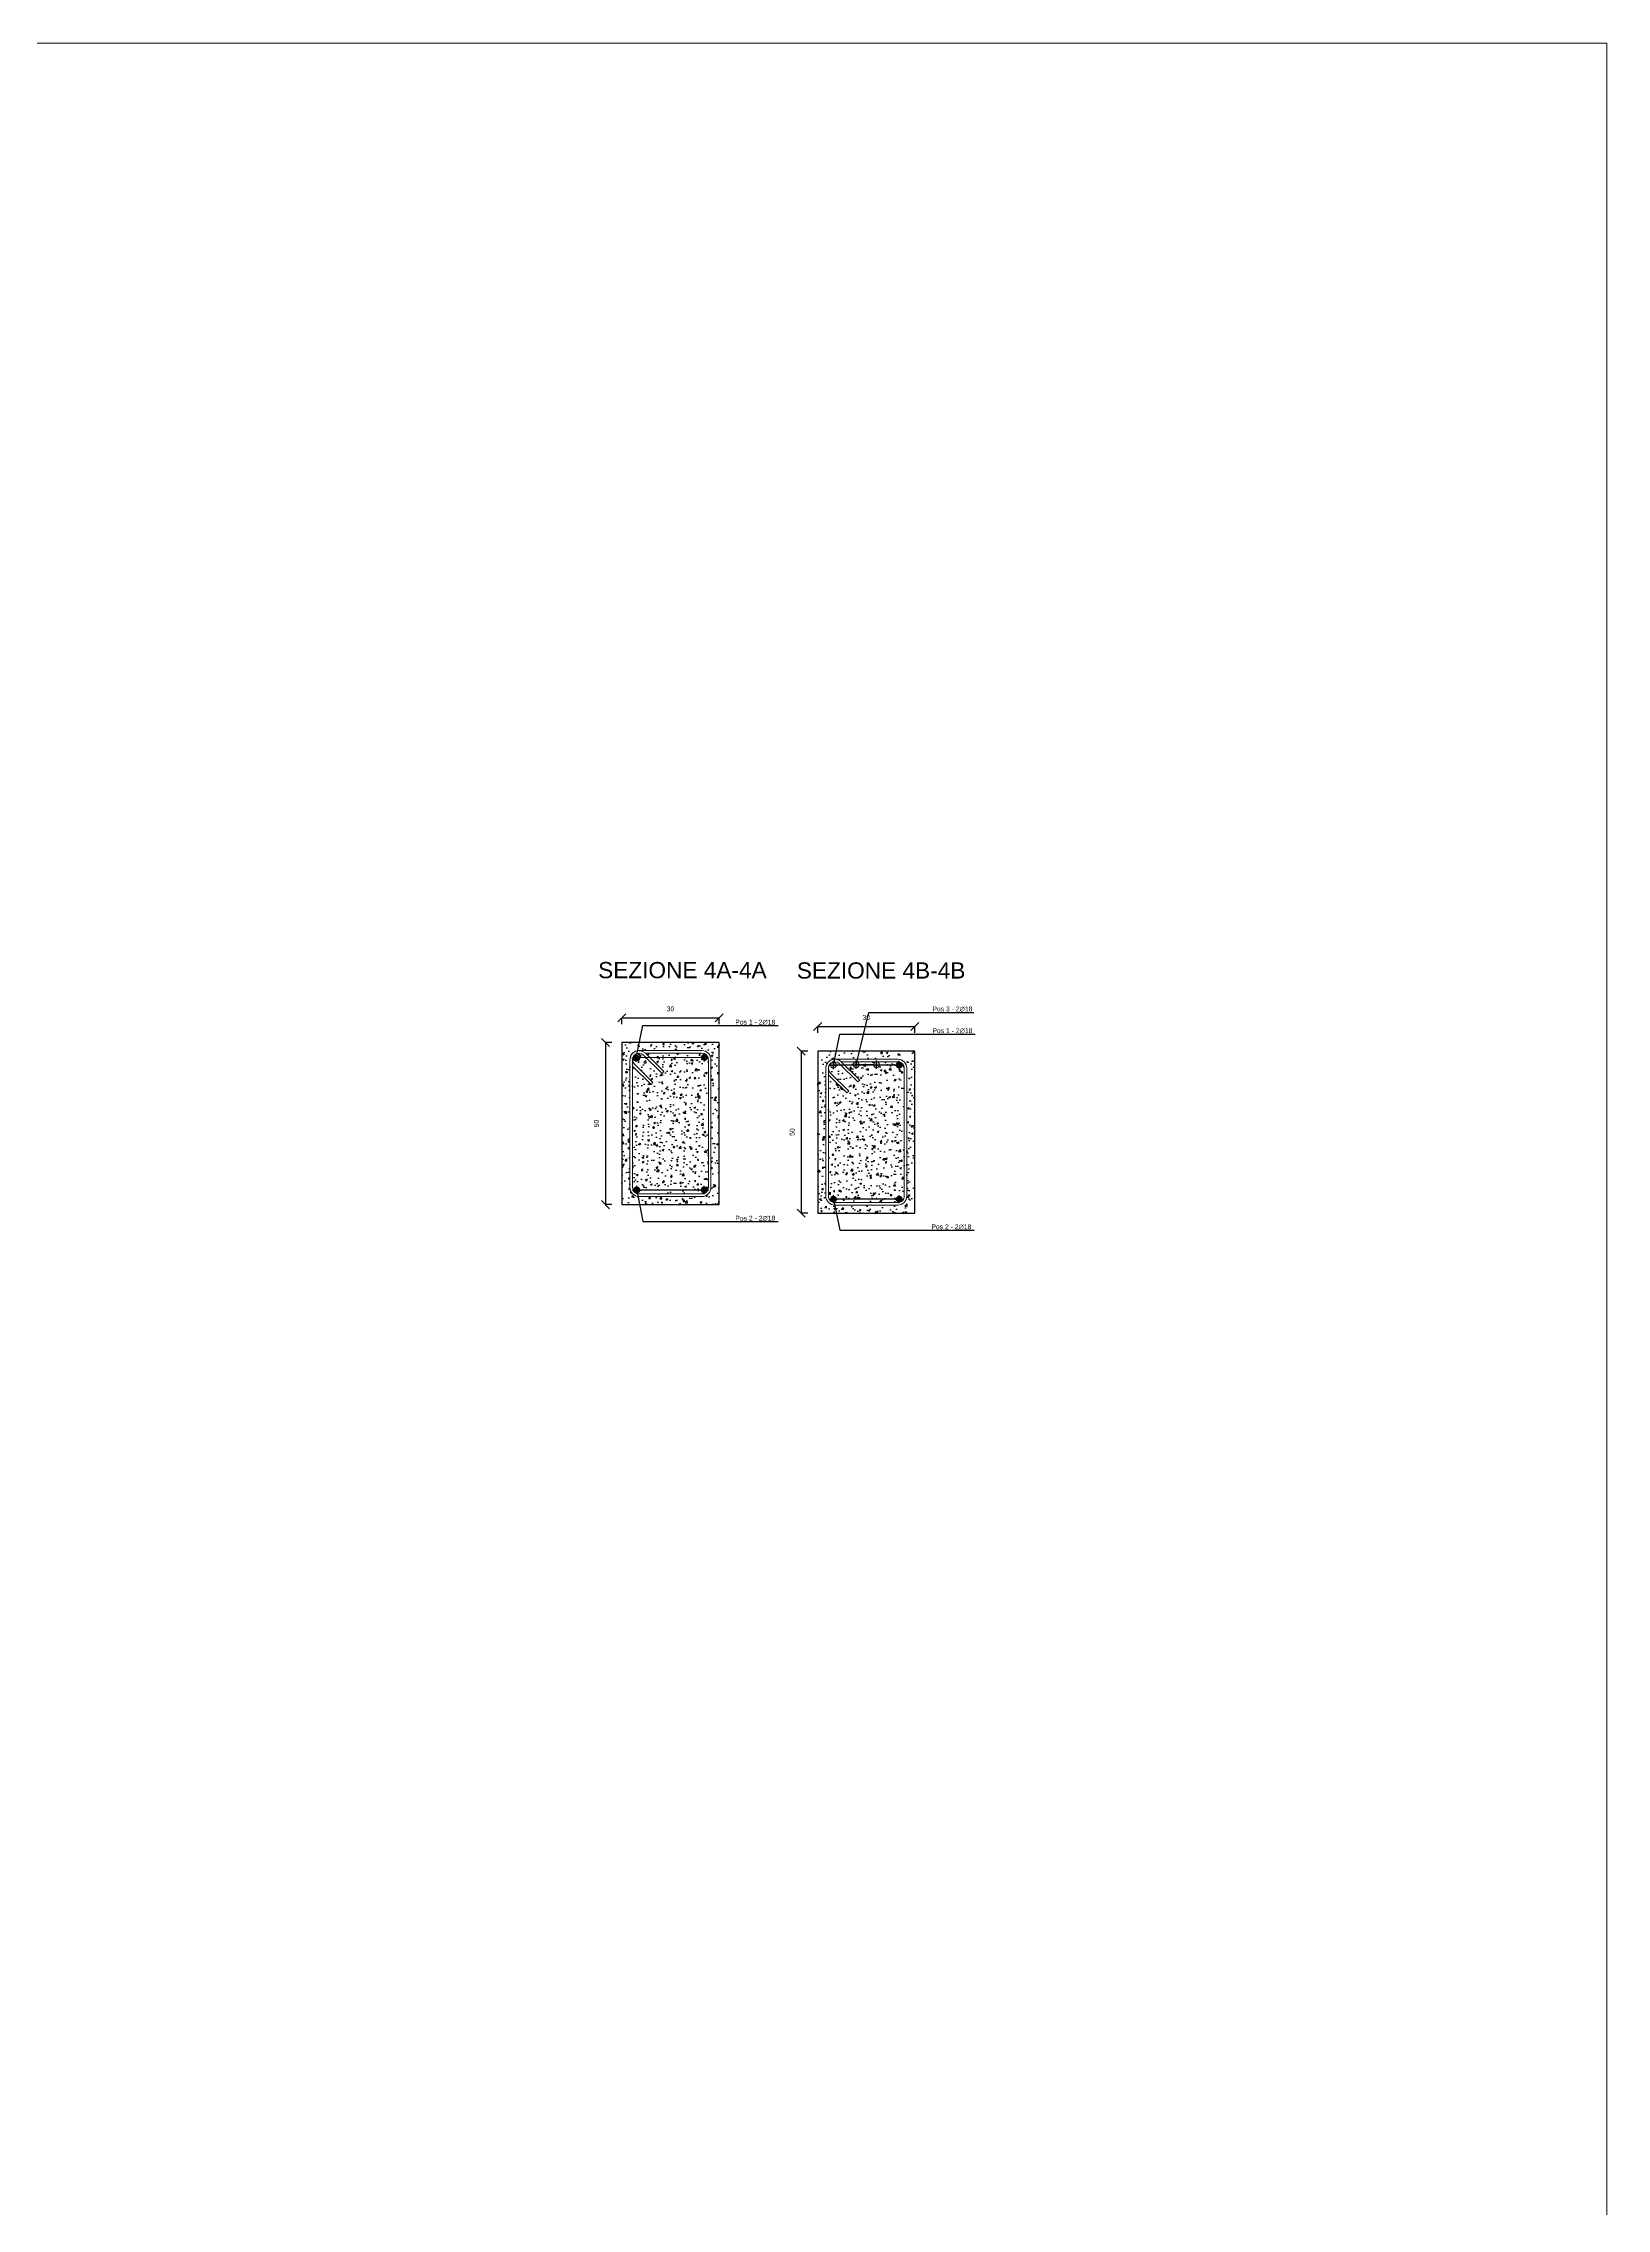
# Model space of a CAD drawing. Header units: millimetres. Extents: x -455371 to 117772, y -78417 to 116564.
# Drawn here: x -207678 to -202853, y 1444 to 8123 of the extents above; entities that cross this region are included whole.
import ezdxf
from ezdxf import colors
from ezdxf.entities.mleader import LeaderData, LeaderLine
from ezdxf.math import Vec2, Vec3

# ---------------------------------------------------------------- set-up
doc = ezdxf.new("R2010")
doc.units = ezdxf.units.MM
doc.linetypes.add('CENTER2', pattern=[28.575, 19.05, -3.175, 3.175, -3.175])
doc.layers.get('0').update_dxf_attribs({"color": 255})
for name, color, linetype, lineweight in [('armature', 5, 'Continuous', 18), ('Cls', 7, 'Continuous', 25), ('quote', 5, 'Continuous', 15), ('RETINO ARMATURE', 253, 'Continuous', 15), ('Scritte', 7, 'Continuous', 15), ('staffe', 10, 'Continuous', 15)]:
    doc.layers.add(name, color=color, linetype=linetype, lineweight=lineweight)
doc.layers.add('RETINI', color=253, linetype='Continuous')
doc.styles.get("Standard").update_dxf_attribs({"font": 'arial.ttf'})
doc.dimstyles.new('scala 1 a 10', dxfattribs={"dimtxt": 15, "dimasz": 25, "dimexe": 0.183, "dimexo": 0.1, "dimgap": 20, "dimtad": 2, "dimdec": 0, "dimlfac": 0.1, "dimzin": 0, "dimdsep": 46, "dimtxsty": 'Standard', "dimblk": 'OBLIQUE', "dimcen": -25, "dimadec": 0, "dimazin": 0, "dimtfac": 1, "dimtdec": 0, "dimtofl": 0, "dimtmove": 0, "dimatfit": 3, "dimfxl": 20, "dimfxlon": 1, "dimtolj": 1, "dimtzin": 0, "dimarcsym": 0})
pattern_1 = [(50, (76793.016, 6729.522), (52.833554, -4.622335), [5.5245, -60.7695]), (355, (76793.016, 6729.52), (-10.220592, 55.406485), [4.4196, -48.615769]), (100.451445, (76797.42, 6729.137), (42.612962, 50.784148), [4.695103, -51.646171]), (46.1842, (76793.016, 6744.254), (78.612922, -12.192275), [8.28675, -91.15425]), (96.635558, (76799.57, 6743.24), (68.847199, 71.753576), [7.042657, -77.469326]), (351.18415, (76793.02, 6744.254), (68.8472, 71.753576), [6.62939, -72.923322]), (21, (76800.382, 6740.57), (43.9681735, -29.6569075), [5.5245, -60.7695]), (326, (76800.38, 6740.57), (17.922588, 53.41451), [4.4196, -48.6156]), (71.451445, (76804.047, 6738.1), (61.890762, 23.757603), [4.695103, -51.646082]), (37.5, (76793.016, 6729.522), (0.895695, 24.5209613), [0, -48.02632, 0, -49.3522, 0, -48.79975]), (7.5, (76793.016, 6729.522), (19.3777021, 29.0523667), [0, -28.13812, 0, -46.92142, 0, -18.59915]), (327.5, (76776.59, 6729.522), (39.3212726, -1.6613358), [0, -18.415, 0, -57.4548, 0, -76.2381]), (317.5, (76769.224, 6729.522), (42.9574626, 7.3736824), [0, -23.9395, 0, -38.15588, 0, -54.1401])]
pattern_2 = [(50, (138982.52, -60547.42), (52.833554, -4.622335), [5.5245, -60.7695]), (355, (138982.52, -60547.42), (-10.220592, 55.406485), [4.4196, -48.615769]), (100.451445, (138986.924, -60547.803), (42.612962, 50.784148), [4.6951026, -51.646171]), (46.1842, (138982.52, -60532.686), (78.612922, -12.192275), [8.28675, -91.15425]), (96.635558, (138989.07, -60533.7), (68.847199, 71.753576), [7.042657, -77.469326]), (351.18415, (138982.52, -60532.69), (68.847199, 71.753576), [6.62939, -72.923322]), (21, (138989.887, -60536.37), (43.9681735, -29.6569075), [5.5245, -60.7695]), (326, (138989.89, -60536.37), (17.922588, 53.41451), [4.4196, -48.6156]), (71.451445, (138993.55, -60538.84), (61.8907616, 23.757603), [4.6951026, -51.646082]), (37.5, (138982.521, -60547.418), (0.8956949, 24.5209613), [0, -48.02632, 0, -49.3522, 0, -48.79975]), (7.5, (138982.521, -60547.418), (19.3777021, 29.0523667), [0, -28.13812, 0, -46.92142, 0, -18.59915]), (327.5, (138966.095, -60547.418), (39.3212726, -1.6613358), [0, -18.415, 0, -57.4548, 0, -76.2381]), (317.5, (138958.73, -60547.418), (42.9574626, 7.3736824), [0, -23.9395, 0, -38.15588, 0, -54.1401])]

# ---------------------------------------------------------------- blocks, each defined once
blk = doc.blocks.new('*U1859')
at = {"layer": 'Cls', "color": 0, "linetype": 'CENTER2', "transparency": 16777216}
for p, q in [((-12.5, 0), (-1.8, 0)), ((0, 1.8), (0, 12.5)), ((1.8, 0), (12.5, 0)), ((0, -12.5), (0, -1.8))]:
    blk.add_line(p, q, dxfattribs=at)
at = {"layer": 'Cls', "color": 0, "linetype": 'Continuous', "transparency": 16777216}
for p, q in [((-0.9, 0), (0.9, 0)), ((0, -0.9), (0, 0.9))]:
    blk.add_line(p, q, dxfattribs=at)
blk = doc.blocks.new('*U1860')
at = {"layer": 'Cls', "color": 0, "linetype": 'CENTER2', "transparency": 16777216}
for p, q in [((-12.5, 0), (-1.8, 0)), ((0, 1.8), (0, 12.5)), ((1.8, 0), (12.5, 0)), ((0, -12.5), (0, -1.8))]:
    blk.add_line(p, q, dxfattribs=at)
at = {"layer": 'Cls', "color": 0, "linetype": 'Continuous', "transparency": 16777216}
for p, q in [((-0.9, 0), (0.9, 0)), ((0, -0.9), (0, 0.9))]:
    blk.add_line(p, q, dxfattribs=at)
blk = doc.blocks.new('*U1857')
at = {"layer": 'Cls', "color": 0, "linetype": 'CENTER2', "transparency": 16777216}
for p, q in [((-12.5, 0), (-1.8, 0)), ((0, 1.8), (0, 12.5)), ((1.8, 0), (12.5, 0)), ((0, -12.5), (0, -1.8))]:
    blk.add_line(p, q, dxfattribs=at)
at = {"layer": 'Cls', "color": 0, "linetype": 'Continuous', "transparency": 16777216}
for p, q in [((-0.9, 0), (0.9, 0)), ((0, -0.9), (0, 0.9))]:
    blk.add_line(p, q, dxfattribs=at)
blk = doc.blocks.new('*U1858')
at = {"layer": 'Cls', "color": 0, "linetype": 'CENTER2', "transparency": 16777216}
for p, q in [((-12.5, 0), (-1.8, 0)), ((0, 1.8), (0, 12.5)), ((1.8, 0), (12.5, 0)), ((0, -12.5), (0, -1.8))]:
    blk.add_line(p, q, dxfattribs=at)
at = {"layer": 'Cls', "color": 0, "linetype": 'Continuous', "transparency": 16777216}
for p, q in [((-0.9, 0), (0.9, 0)), ((0, -0.9), (0, 0.9))]:
    blk.add_line(p, q, dxfattribs=at)
blk = doc.blocks.new('*U1861')
at = {"layer": 'Cls', "color": 0, "linetype": 'CENTER2', "transparency": 16777216}
for p, q in [((-12.5, 0), (-1.8, 0)), ((0, 1.8), (0, 12.5)), ((1.8, 0), (12.5, 0)), ((0, -12.5), (0, -1.8))]:
    blk.add_line(p, q, dxfattribs=at)
at = {"layer": 'Cls', "color": 0, "linetype": 'Continuous', "transparency": 16777216}
for p, q in [((-0.9, 0), (0.9, 0)), ((0, -0.9), (0, 0.9))]:
    blk.add_line(p, q, dxfattribs=at)
blk = doc.blocks.new('*U1862')
at = {"layer": 'Cls', "color": 0, "linetype": 'CENTER2', "transparency": 16777216}
for p, q in [((-12.5, 0), (-1.8, 0)), ((0, 1.8), (0, 12.5)), ((1.8, 0), (12.5, 0)), ((0, -12.5), (0, -1.8))]:
    blk.add_line(p, q, dxfattribs=at)
at = {"layer": 'Cls', "color": 0, "linetype": 'Continuous', "transparency": 16777216}
for p, q in [((-0.9, 0), (0.9, 0)), ((0, -0.9), (0, 0.9))]:
    blk.add_line(p, q, dxfattribs=at)
blk = doc.blocks.new('*U1866')
at = {"layer": 'Cls', "color": 0, "linetype": 'CENTER2', "transparency": 16777216}
for p, q in [((-12.5, 0), (-1.8, 0)), ((0, 1.8), (0, 12.5)), ((1.8, 0), (12.5, 0)), ((0, -12.5), (0, -1.8))]:
    blk.add_line(p, q, dxfattribs=at)
at = {"layer": 'Cls', "color": 0, "linetype": 'Continuous', "transparency": 16777216}
for p, q in [((-0.9, 0), (0.9, 0)), ((0, -0.9), (0, 0.9))]:
    blk.add_line(p, q, dxfattribs=at)
blk = doc.blocks.new('*U1863')
at = {"layer": 'Cls', "color": 0, "linetype": 'CENTER2', "transparency": 16777216}
for p, q in [((-12.5, 0), (-1.8, 0)), ((0, 1.8), (0, 12.5)), ((1.8, 0), (12.5, 0)), ((0, -12.5), (0, -1.8))]:
    blk.add_line(p, q, dxfattribs=at)
at = {"layer": 'Cls', "color": 0, "linetype": 'Continuous', "transparency": 16777216}
for p, q in [((-0.9, 0), (0.9, 0)), ((0, -0.9), (0, 0.9))]:
    blk.add_line(p, q, dxfattribs=at)
blk = doc.blocks.new('*U1864')
at = {"layer": 'Cls', "color": 0, "linetype": 'CENTER2', "transparency": 16777216}
for p, q in [((-12.5, 0), (-1.8, 0)), ((0, 1.8), (0, 12.5)), ((1.8, 0), (12.5, 0)), ((0, -12.5), (0, -1.8))]:
    blk.add_line(p, q, dxfattribs=at)
at = {"layer": 'Cls', "color": 0, "linetype": 'Continuous', "transparency": 16777216}
for p, q in [((-0.9, 0), (0.9, 0)), ((0, -0.9), (0, 0.9))]:
    blk.add_line(p, q, dxfattribs=at)
blk = doc.blocks.new('*U1865')
at = {"layer": 'Cls', "color": 0, "linetype": 'CENTER2', "transparency": 16777216}
for p, q in [((-12.5, 0), (-1.8, 0)), ((0, 1.8), (0, 12.5)), ((1.8, 0), (12.5, 0)), ((0, -12.5), (0, -1.8))]:
    blk.add_line(p, q, dxfattribs=at)
at = {"layer": 'Cls', "color": 0, "linetype": 'Continuous', "transparency": 16777216}
for p, q in [((-0.9, 0), (0.9, 0)), ((0, -0.9), (0, 0.9))]:
    blk.add_line(p, q, dxfattribs=at)
blk = doc.blocks.new('_Oblique')
at = {"color": 0, "linetype": 'ByBlock', "lineweight": -2}
blk.add_line((-0.5, -0.5), (0.5, 0.5), dxfattribs=at)
blk = doc.blocks.new('*D2470')
at = {"layer": 'Defpoints', "color": 0, "transparency": 16777216}
for p in [(-205892.4, 5041.1), (-205943.2, 4541.1), (-205892.4, 4541.1)]:
    blk.add_point(p, dxfattribs=at)
at = {"layer": 'quote', "color": 0, "lineweight": -2, "transparency": 16777216}
for p, q in [((-205923.2, 5041.1), (-205943.4, 5041.1)), ((-205943.2, 5041.1), (-205943.2, 4541.1)), ((-205923.2, 4541.1), (-205943.4, 4541.1))]:
    blk.add_line(p, q, dxfattribs=at)
at = {"layer": 'quote', "color": 0, "lineweight": -2, "transparency": 16777216, "xscale": 25, "yscale": 25, "zscale": 25}
for p, rotation in [((-205943.2, 5041.1), 90), ((-205943.2, 4541.1), 270)]:
    blk.add_blockref('_Oblique', p, dxfattribs=dict(at, rotation=rotation))
at = {"layer": 'quote', "color": 0, "transparency": 16777216, "insert": (-205970.9, 4791.1), "char_height": 15, "attachment_point": 5, "rotation": 90}
blk.add_mtext('\\A1;50', dxfattribs=at)
blk = doc.blocks.new('*D2471')
at = {"layer": 'Defpoints', "color": 0, "transparency": 16777216}
for p in [(-205592.4, 5117.2), (-205892.4, 5041.1), (-205592.4, 5041.1)]:
    blk.add_point(p, dxfattribs=at)
at = {"layer": 'quote', "color": 0, "lineweight": -2, "transparency": 16777216}
for p, q in [((-205892.4, 5097.2), (-205892.4, 5117.3)), ((-205892.4, 5117.2), (-205592.4, 5117.2)), ((-205592.4, 5097.2), (-205592.4, 5117.3))]:
    blk.add_line(p, q, dxfattribs=at)
at = {"layer": 'quote', "color": 0, "lineweight": -2, "transparency": 16777216, "xscale": 25, "yscale": 25, "zscale": 25, "rotation": 180}
blk.add_blockref('_Oblique', (-205892.4, 5117.2), dxfattribs=at)
at = {"layer": 'quote', "color": 0, "lineweight": -2, "transparency": 16777216, "xscale": 25, "yscale": 25, "zscale": 25}
blk.add_blockref('_Oblique', (-205592.4, 5117.2), dxfattribs=at)
at = {"layer": 'quote', "color": 0, "transparency": 16777216, "insert": (-205742.4, 5144.8), "char_height": 15, "attachment_point": 5}
blk.add_mtext('\\A1;30', dxfattribs=at)
blk = doc.blocks.new('*D2472')
at = {"layer": 'Defpoints', "color": 0, "transparency": 16777216}
for p in [(-205288.1, 5014.7), (-205338.9, 4514.7), (-205288.1, 4514.7)]:
    blk.add_point(p, dxfattribs=at)
at = {"layer": 'quote', "color": 0, "lineweight": -2, "transparency": 16777216}
for p, q in [((-205318.9, 5014.7), (-205339.1, 5014.7)), ((-205338.9, 5014.7), (-205338.9, 4514.7)), ((-205318.9, 4514.7), (-205339.1, 4514.7))]:
    blk.add_line(p, q, dxfattribs=at)
at = {"layer": 'quote', "color": 0, "lineweight": -2, "transparency": 16777216, "xscale": 25, "yscale": 25, "zscale": 25}
for p, rotation in [((-205338.9, 5014.7), 90), ((-205338.9, 4514.7), 270)]:
    blk.add_blockref('_Oblique', p, dxfattribs=dict(at, rotation=rotation))
at = {"layer": 'quote', "color": 0, "transparency": 16777216, "insert": (-205366.6, 4764.7), "char_height": 15, "attachment_point": 5, "rotation": 90}
blk.add_mtext('\\A1;50', dxfattribs=at)
blk = doc.blocks.new('*D2473')
at = {"layer": 'Defpoints', "color": 0, "transparency": 16777216}
for p in [(-204988.1, 5090.7), (-205288.1, 5014.7), (-204988.1, 5014.7)]:
    blk.add_point(p, dxfattribs=at)
at = {"layer": 'quote', "color": 0, "lineweight": -2, "transparency": 16777216}
for p, q in [((-205288.1, 5070.7), (-205288.1, 5090.9)), ((-205288.1, 5090.7), (-204988.1, 5090.7)), ((-204988.1, 5070.7), (-204988.1, 5090.9))]:
    blk.add_line(p, q, dxfattribs=at)
at = {"layer": 'quote', "color": 0, "lineweight": -2, "transparency": 16777216, "xscale": 25, "yscale": 25, "zscale": 25, "rotation": 180}
blk.add_blockref('_Oblique', (-205288.1, 5090.7), dxfattribs=at)
at = {"layer": 'quote', "color": 0, "lineweight": -2, "transparency": 16777216, "xscale": 25, "yscale": 25, "zscale": 25}
blk.add_blockref('_Oblique', (-204988.1, 5090.7), dxfattribs=at)
at = {"layer": 'quote', "color": 0, "transparency": 16777216, "insert": (-205138.1, 5118.4), "char_height": 15, "attachment_point": 5}
blk.add_mtext('\\A1;30', dxfattribs=at)

msp = doc.modelspace()

# ---------------------------------------------------------------- hatches: boundary and pattern name
at = {"layer": 'RETINI'}
h = msp.add_hatch(dxfattribs=at)
h.set_pattern_fill('AR-CONC', color=256, scale=0.29)
h.set_pattern_definition(pattern_2)
h.paths.add_polyline_path([(-205892.4, 5041.1), (-205892.4, 4541.1), (-205592.4, 4541.1), (-205592.4, 5041.1)])
h.paths.add_polyline_path([(-205738.4, 5016.1), (-205645.4, 5016.1, -0.414214), (-205617.4, 4988.1), (-205617.4, 4843.5), (-205617.4, 4594.1, -0.414214), (-205645.4, 4566.1), (-205738.4, 4566.1), (-205839.4, 4566.1, -0.414214), (-205867.4, 4594.1), (-205867.4, 4839.5), (-205867.4, 4988.1, -0.414214), (-205839.4, 5016.1)], flags=16)
h.paths.add_polyline_path([(-205738.4, 5008.1), (-205645.4, 5008.1, -0.414214), (-205625.4, 4988.1), (-205625.4, 4843.5), (-205625.4, 4594.1, -0.414214), (-205645.4, 4574.1), (-205738.4, 4574.1), (-205839.4, 4574.1, -0.414214), (-205859.4, 4594.1), (-205859.4, 4839.5), (-205859.4, 4988.1, -0.118236), (-205857.2, 4997.2, -0.107844), (-205855.1, 5000.4, -0.446379), (-205825.4, 5002.4), (-205768.2, 4946), (-205762.6, 4951.7), (-205819.8, 5008.1)], flags=0)
h.paths.add_polyline_path([(-205628.2, 4995.4, -1), (-205646.2, 4995.4, -1)], flags=0)
h.paths.add_polyline_path([(-205837.7, 4586.2, -1), (-205855.7, 4586.2, -1)], flags=0)
h.paths.add_polyline_path([(-205629, 4586.2, -1), (-205647, 4586.2, -1)], flags=0)
h = msp.add_hatch(dxfattribs=at)
h.set_pattern_fill('AR-CONC', color=256, scale=0.29)
h.set_pattern_definition(pattern_1)
h.paths.add_polyline_path([(-205288.1, 5014.7), (-205288.1, 4514.7), (-204988.1, 4514.7), (-204988.1, 5014.7)])
h.paths.add_polyline_path([(-205139.5, 4989.7), (-205041.1, 4989.7, -0.414214), (-205013.1, 4961.7), (-205013.1, 4764.7), (-205013.1, 4567.7, -0.414214), (-205041.1, 4539.7), (-205139.5, 4539.7), (-205235.1, 4539.7, -0.414214), (-205263.1, 4567.7), (-205263.1, 4764.7), (-205263.1, 4961.7, -0.414214), (-205235.1, 4989.7)], flags=16)
h.paths.add_polyline_path([(-205160.3, 4972.7, -1), (-205178.3, 4972.7, -1)], flags=0)
h.paths.add_polyline_path([(-205230.7, 4971.6, -1), (-205248.7, 4971.6, -1)], flags=0)
h.paths.add_polyline_path([(-205097.9, 4972.7, -1), (-205115.9, 4972.7, -1)], flags=0)
h.paths.add_polyline_path([(-205027.4, 4971.6, -1), (-205045.4, 4971.6, -1)], flags=0)
h.paths.add_polyline_path([(-205230.7, 4557.7, -1), (-205248.7, 4557.7, -1)], flags=0)
h.paths.add_polyline_path([(-205027.4, 4557.7, -1), (-205045.4, 4557.7, -1)], flags=0)
h = msp.add_hatch(dxfattribs=at)
h.set_pattern_fill('AR-CONC', color=256, scale=0.29)
h.set_pattern_definition(pattern_2)
h.paths.add_polyline_path([(-205625.4, 4843.5), (-205625.4, 4988.1, 0.093928), (-205626.8, 4995.4), (-205628.2, 4995.4, -1), (-205646.2, 4995.4, -0.414214), (-205637.2, 5004.4), (-205637.2, 5006.4, 0.105747), (-205645.4, 5008.1), (-205738.4, 5008.1), (-205819.8, 5008.1), (-205762.6, 4951.7), (-205768.2, 4946), (-205825.4, 5002.4, 0.325697), (-205848.7, 5005.8), (-205848.7, 5003.1, -0.414214), (-205839.7, 4994.1, -1), (-205857.7, 4994.1), (-205858.5, 4994.1, 0.075904), (-205859.4, 4988.1, 0.202528), (-205853.3, 4973.8), (-205796.5, 4917.8), (-205802.2, 4912.1), (-205859.4, 4968.5), (-205859.4, 4839.5), (-205859.4, 4594.1, 0.101865), (-205857.7, 4586.2), (-205855.7, 4586.2, -1), (-205837.7, 4586.2, -0.414214), (-205846.7, 4577.2), (-205846.7, 4575.5, 0.094798), (-205839.4, 4574.1), (-205738.4, 4574.1), (-205645.4, 4574.1, 0.094798), (-205638, 4575.5), (-205638, 4577.2, -0.414214), (-205647, 4586.2, -1), (-205629, 4586.2), (-205627, 4586.2, 0.101865), (-205625.4, 4594.1)])
h = msp.add_hatch(dxfattribs=at)
h.set_pattern_fill('AR-CONC', color=256, scale=0.29)
h.set_pattern_definition(pattern_1)
h.paths.add_polyline_path([(-205021.1, 4961.7, 0.291402), (-205032.6, 4979.8, -0.291407), (-205027.4, 4971.6, -1), (-205045.4, 4971.6, -0.512646), (-205033.5, 4980.2), (-205033.5, 4980.2, 0.096762), (-205041.1, 4981.7), (-205106.9, 4981.7, -0.414214), (-205097.9, 4972.7, -1), (-205115.9, 4972.7, -0.414214), (-205106.9, 4981.7), (-205139.5, 4981.7), (-205169.3, 4981.7, -0.414214), (-205160.3, 4972.7, -1), (-205178.3, 4972.7, -0.414214), (-205169.3, 4981.7), (-205215.5, 4981.7), (-205158.3, 4925.3), (-205163.9, 4919.6), (-205221.1, 4976, 0.311544), (-205243.5, 4979.8, -0.548698), (-205230.7, 4971.6, -1), (-205248.7, 4971.6, -0.291418), (-205243.5, 4979.8, 0.291407), (-205255.1, 4961.7, 0.202528), (-205249, 4947.3), (-205192.2, 4891.3), (-205197.9, 4885.7), (-205255.1, 4942.1), (-205255.1, 4764.7), (-205255.1, 4567.7, 0.291402), (-205243.5, 4549.5, -0.291407), (-205248.7, 4557.7, -1), (-205230.7, 4557.7, -0.548731), (-205243.5, 4549.5, 0.10958), (-205235.1, 4547.7), (-205169.3, 4547.7, -0.414214), (-205176.3, 4554.7, -1), (-205162.3, 4554.7, -0.414214), (-205169.3, 4547.7), (-205139.5, 4547.7), (-205106.9, 4547.7, -0.414214), (-205113.9, 4554.7, -1), (-205099.9, 4554.7, -0.414214), (-205106.9, 4547.7), (-205041.1, 4547.7, 0.109578), (-205032.6, 4549.5, -0.548698), (-205045.4, 4557.7, -1), (-205027.4, 4557.7, -0.291418), (-205032.6, 4549.5, 0.291407), (-205021.1, 4567.7), (-205021.1, 4764.7)])
at = {"layer": 'RETINO ARMATURE'}
h = msp.add_hatch(color=256, dxfattribs=at)
h.dxf.hatch_style = 1
h.paths.add_polyline_path([(-205855.1, 5000.4, 0.048083), (-205857.2, 4997.2, 0.088226), (-205857.7, 4994.1, 1), (-205839.7, 4994.1, 0.669514)])
h = msp.add_hatch(color=256, dxfattribs=at)
h.dxf.hatch_style = 1
h.paths.add_polyline_path([(-205628.2, 4995.4, 1), (-205646.2, 4995.4, 1)])
h = msp.add_hatch(color=256, dxfattribs=at)
h.dxf.hatch_style = 1
h.paths.add_polyline_path([(-205230.7, 4971.6, 1), (-205248.7, 4971.6, 1)])
h.paths.add_polyline_path([(-205160.3, 4972.7, 1), (-205178.3, 4972.7, 1)])
h.paths.add_polyline_path([(-205097.9, 4972.7, 1), (-205115.9, 4972.7, 1)])
h = msp.add_hatch(color=256, dxfattribs=at)
h.dxf.hatch_style = 1
h.paths.add_polyline_path([(-205027.4, 4971.6, 1), (-205045.4, 4971.6, 1)])
h = msp.add_hatch(color=256, dxfattribs=at)
h.dxf.hatch_style = 1
h.paths.add_polyline_path([(-205837.7, 4586.2, 1), (-205855.7, 4586.2, 1)])
h = msp.add_hatch(color=256, dxfattribs=at)
h.dxf.hatch_style = 1
h.paths.add_polyline_path([(-205629, 4586.2, 1), (-205647, 4586.2, 1)])
h = msp.add_hatch(color=256, dxfattribs=at)
h.dxf.hatch_style = 1
h.paths.add_polyline_path([(-205248.7, 4557.7, 1), (-205230.7, 4557.7, 1)])
h = msp.add_hatch(color=256, dxfattribs=at)
h.dxf.hatch_style = 1
h.paths.add_polyline_path([(-205045.4, 4557.7, 1), (-205027.4, 4557.7, 1)])

# ---------------------------------------------------------------- linework, layer by layer
at = {"layer": 'armature'}
for centre in [(-205848.7, 4994.1), (-205637.2, 4995.4), (-205239.7, 4971.6), (-205169.3, 4972.7), (-205106.9, 4972.7), (-205036.4, 4971.6), (-205846.7, 4586.2), (-205638, 4586.2), (-205239.7, 4557.7), (-205036.4, 4557.7)]:
    msp.add_circle(centre, 9, dxfattribs=at)
at = {"layer": 'Cls'}
for points in [[(-205892.4, 5041.1), (-205892.4, 4541.1), (-205592.4, 4541.1), (-205592.4, 5041.1), (-205892.4, 5041.1)], [(-205288.1, 5014.7), (-205288.1, 4514.7), (-204988.1, 4514.7), (-204988.1, 5014.7), (-205288.1, 5014.7)]]:
    msp.add_lwpolyline(points, dxfattribs=at)
for p in [(-205169, 4560.3), (-205107.1, 4560.3)]:
    msp.add_point(p, dxfattribs=at)
at = {"layer": 'quote'}
msp.add_lwpolyline([(-223558, 8122.8), (-202853.5, 8122.8), (-202853.5, -19325.7), (-223558, -19325.7)], close=True, dxfattribs=at)
at = {"layer": 'staffe'}
msp.add_lwpolyline([(-205867.4, 4839.5), (-205867.4, 4594.1, 0.414214), (-205839.4, 4566.1), (-205738.4, 4566.1), (-205645.4, 4566.1, 0.414214), (-205617.4, 4594.1), (-205617.4, 4843.5), (-205617.4, 4988.1, 0.414214), (-205645.4, 5016.1), (-205738.4, 5016.1), (-205839.4, 5016.1, 0.414214), (-205867.4, 4988.1)], format="xyb", close=True, dxfattribs=at)
for points in [[(-205859.1, 4968.3), (-205802.2, 4912.1), (-205796.5, 4917.8), (-205853.5, 4974, -1), (-205825.2, 5002.2), (-205768.2, 4946), (-205762.6, 4951.7), (-205819.6, 5007.9, 0.668179), (-205867.4, 4988.1)], [(-205839.4, 5008.1), (-205839.4, 5008.1, 0.414214), (-205859.4, 4988.1), (-205859.4, 4839.5), (-205859.4, 4594.1, 0.414214), (-205839.4, 4574.1), (-205738.4, 4574.1), (-205645.4, 4574.1, 0.414214), (-205625.4, 4594.1), (-205625.4, 4843.5), (-205625.4, 4988.1, 0.414214), (-205645.4, 5008.1), (-205738.4, 5008.1), (-205819.8, 5008.1)], [(-205139.5, 4989.7), (-205235.1, 4989.7, 0.414214), (-205263.1, 4961.7), (-205263.1, 4764.7)], [(-205254.8, 4941.8), (-205197.9, 4885.7), (-205192.2, 4891.3), (-205249.2, 4947.5, -1), (-205220.9, 4975.8), (-205163.9, 4919.6), (-205158.3, 4925.3), (-205215.3, 4981.5, 0.668179), (-205263.1, 4961.7)], [(-205235.1, 4981.7), (-205235.1, 4981.7, 0.414214), (-205255.1, 4961.7), (-205255.1, 4764.7)], [(-205013.1, 4764.7), (-205013.1, 4961.7, 0.414214), (-205041.1, 4989.7), (-205139.5, 4989.7)], [(-205021.1, 4764.7), (-205021.1, 4961.7, 0.414214), (-205041.1, 4981.7), (-205139.5, 4981.7)], [(-205263.1, 4764.7), (-205263.1, 4567.7, 0.414214), (-205235.1, 4539.7), (-205139.5, 4539.7)], [(-205255.1, 4764.7), (-205255.1, 4567.7, 0.414214), (-205235.1, 4547.7), (-205139.5, 4547.7)], [(-205139.5, 4539.7), (-205041.1, 4539.7, 0.414214), (-205013.1, 4567.7), (-205013.1, 4764.7)], [(-205139.5, 4547.7), (-205041.1, 4547.7, 0.414214), (-205021.1, 4567.7), (-205021.1, 4764.7)]]:
    msp.add_lwpolyline(points, format="xyb", dxfattribs=at)
msp.add_lwpolyline([(-205139.5, 4981.7), (-205215.5, 4981.7)], dxfattribs=at)
msp.add_arc((-205235.1, 4961.7), 28, 224.41531, 225, dxfattribs=at)

# ---------------------------------------------------------------- block references
at = {"layer": 'Cls', "linetype": 'CENTER2'}
for name, p in [('*U1863', (-205848.7, 4994.1)), ('*U1866', (-205637.2, 4995.4)), ('*U1860', (-205239.7, 4971.6)), ('*U1858', (-205169.3, 4972.7)), ('*U1857', (-205106.9, 4972.7)), ('*U1859', (-205036.4, 4971.6)), ('*U1864', (-205846.7, 4586.2)), ('*U1865', (-205638, 4586.2)), ('*U1862', (-205239.7, 4557.7)), ('*U1861', (-205036.4, 4557.7))]:
    msp.add_blockref(name, p, dxfattribs=at)

# ---------------------------------------------------------------- texts
at = {"layer": 'Scritte', "char_height": 50, "attachment_point": 1}
for s, width, insert in [('\\pxqc;SEZIONE 4A-4A ', 1167.777, (-206289.5, 5289.4)), ('SEZIONE 4B-4B', 534.165, (-205352.5, 5288.3))]:
    msp.add_mtext_dynamic_manual_height_columns(s, width=width, gutter_width=12.5, heights=[0], dxfattribs=dict(at, insert=insert))

# ---------------------------------------------------------------- dimensions: what is measured, and where the dimension line sits
at = {"layer": 'quote'}
for base, p1, p2, picture, middle in [((-205592.4, 5117.2), (-205892.4, 5041.1), (-205592.4, 5041.1), '*D2471', (-205742.4, 5144.8)), ((-204988.1, 5090.7), (-205288.1, 5014.7), (-204988.1, 5014.7), '*D2473', (-205138.1, 5118.4))]:
    dim = msp.add_linear_dim(base=base, p1=p1, p2=p2, dimstyle='scala 1 a 10', dxfattribs=at)
    dim.commit()
    dim.dimension.update_dxf_attribs({"geometry": picture, "text_midpoint": middle})
for base, p1, p2, picture, middle in [((-205943.2, 4541.1), (-205892.4, 5041.1), (-205892.4, 4541.1), '*D2470', (-205970.9, 4791.1)), ((-205338.9, 4514.7), (-205288.1, 5014.7), (-205288.1, 4514.7), '*D2472', (-205366.6, 4764.7))]:
    dim = msp.add_linear_dim(base=base, p1=p1, p2=p2, angle=90, dimstyle='scala 1 a 10', dxfattribs=at)
    dim.commit()
    dim.dimension.update_dxf_attribs({"geometry": picture, "text_midpoint": middle})

# ---------------------------------------------------------------- leaders
ml = msp.add_multileader_mtext('Standard', dxfattribs=at)
ml.set_content('Pos 3 - 2∅18 ', color=256)
ml.set_leader_properties()
ml.build(insert=Vec2(0, 0))
ml.multileader.update_dxf_attribs({"text_left_attachment_type": 6, "text_right_attachment_type": 6, "dogleg_length": 20, "arrow_head_size": 10})
ctx = ml.context
ctx.base_point, ctx.char_height, ctx.arrow_head_size, ctx.landing_gap_size, ctx.plane_origin = Vec3(-204984.1, 5134.1), 15, 10, 50, Vec3(-205098.9, 4979.7)
ctx.left_attachment, ctx.right_attachment = 6, 6
notes = []
notes.append((ctx, [(0, (1, 1, 0), (-205059.3, 5134.1), (1, 0), 75.2, [(1, [(-205106.9, 4972.7), (-205169.3, 4972.7), (-205130, 5134.1)], 0, [])])]))
ctx.mtext.insert, ctx.mtext.flow_direction = Vec3(-204934.1, 5152.1), 5
ml = msp.add_multileader_mtext('Standard', dxfattribs=at)
ml.set_content('Pos 1 - 2∅18  ', color=256)
ml.set_leader_properties()
ml.build(insert=Vec2(0, 0))
ml.multileader.update_dxf_attribs({"text_left_attachment_type": 6, "text_right_attachment_type": 6, "dogleg_length": 20, "arrow_head_size": 10})
ctx = ml.context
ctx.base_point, ctx.char_height, ctx.arrow_head_size, ctx.landing_gap_size, ctx.plane_origin = Vec3(-205592.4, 5093.5), 15, 10, 50, Vec3(-205636.1, 5004.4)
ctx.left_attachment, ctx.right_attachment = 6, 6
notes.append((ctx, [(0, (1, 1, 0), (-205612.7, 5093.5), (1, 0), 20.3, [(1, [(-205637.2, 4995.4), (-205848.7, 4994.1), (-205827.7, 5093.5)], 0, [])])]))
ctx.mtext.insert, ctx.mtext.flow_direction = Vec3(-205542.4, 5111.5), 5
ml = msp.add_multileader_mtext('Standard', dxfattribs=at)
ml.set_content('Pos 1 - 2∅18  ', color=256)
ml.set_leader_properties()
ml.build(insert=Vec2(0, 0))
ml.multileader.update_dxf_attribs({"text_left_attachment_type": 6, "text_right_attachment_type": 6, "dogleg_length": 20, "arrow_head_size": 10})
ctx = ml.context
ctx.base_point, ctx.char_height, ctx.arrow_head_size, ctx.landing_gap_size, ctx.plane_origin = Vec3(-204984.1, 5067.1), 15, 10, 50, Vec3(-205027.8, 4978)
ctx.left_attachment, ctx.right_attachment = 6, 6
notes.append((ctx, [(0, (1, 1, 0), (-205004.3, 5067.1), (1, 0), 20.3, [(1, [(-205036.4, 4971.6), (-205239.7, 4971.6), (-205219.4, 5067.1)], 0, [])])]))
ctx.mtext.insert, ctx.mtext.flow_direction = Vec3(-204934.1, 5085.1), 5
ml = msp.add_multileader_mtext('Standard', dxfattribs=at)
ml.set_content('Pos 2 - 2∅18  ', color=256)
ml.set_leader_properties()
ml.build(insert=Vec2(0, 0))
ml.multileader.update_dxf_attribs({"text_left_attachment_type": 6, "text_right_attachment_type": 6, "dogleg_length": 20, "arrow_head_size": 10})
ctx = ml.context
ctx.base_point, ctx.char_height, ctx.arrow_head_size, ctx.landing_gap_size, ctx.plane_origin = Vec3(-205592.4, 4488.7), 15, 10, 50, Vec3(-205636.1, 4577.8)
ctx.left_attachment, ctx.right_attachment = 6, 6
notes.append((ctx, [(0, (1, 1, 0), (-205612.7, 4488.7), (1, 0), 20.3, [(1, [(-205638, 4586.2), (-205846.7, 4586.2), (-205827.7, 4488.7)], 0, [])])]))
ctx.mtext.insert, ctx.mtext.flow_direction = Vec3(-205542.4, 4506.7), 5
ml = msp.add_multileader_mtext('Standard', dxfattribs=at)
ml.set_content('Pos 2 - 2∅18  ', color=256)
ml.set_leader_properties()
ml.build(insert=Vec2(0, 0))
ml.multileader.update_dxf_attribs({"text_left_attachment_type": 6, "text_right_attachment_type": 6, "dogleg_length": 20, "arrow_head_size": 10})
ctx = ml.context
ctx.base_point, ctx.char_height, ctx.arrow_head_size, ctx.landing_gap_size, ctx.plane_origin = Vec3(-204987.3, 4462.3), 15, 10, 50, Vec3(-205027.8, 4551.4)
ctx.left_attachment, ctx.right_attachment = 6, 6
notes.append((ctx, [(0, (1, 1, 0), (-205007.6, 4462.3), (1, 0), 20.3, [(1, [(-205036.4, 4557.7), (-205239.7, 4557.7), (-205219.4, 4462.3)], 0, [])])]))
ctx.mtext.insert, ctx.mtext.flow_direction = Vec3(-204937.3, 4480.3), 5
for ctx, leaders in notes:
    for number, flags, end, landing, length, lines in leaders:
        leader = LeaderData()
        leader.index, (leader.has_last_leader_line, leader.has_dogleg_vector, leader.attachment_direction) = number, flags
        leader.last_leader_point, leader.dogleg_vector, leader.dogleg_length = Vec3(end), Vec3(landing), length
        for number, points, colour, breaks in lines:
            line = LeaderLine()
            line.index, line.vertices, line.color, line.breaks = number, Vec3.list(points), colors.encode_raw_color(colour), breaks
            leader.lines.append(line)
        ctx.leaders.append(leader)

doc.saveas('drawing.dxf')
